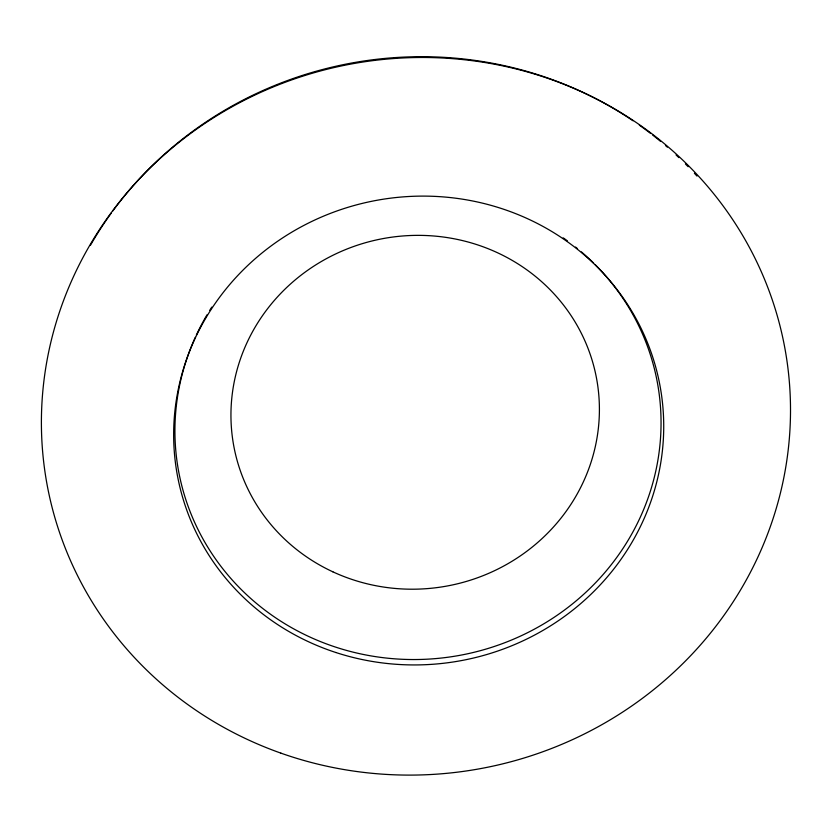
<?xml version="1.0" encoding="UTF-8"?>
<svg xmlns="http://www.w3.org/2000/svg" width="832" height="832" viewBox="0 0 832 832"><rect width="100%" height="100%" fill="white"/><g stroke="black" fill="none" stroke-linecap="round" stroke-linejoin="round"><path stroke-width="1.25" d="M90.449 245.274A372.112 355.545 -10.9 0 1 111.301 213.034M112.809 210.954A372.112 355.545 -10.9 0 1 633.006 120.765M639.33 125.133A372.112 355.545 -10.9 0 1 650.655 133.494M652.673 135.054A372.112 355.545 -10.9 0 1 660.608 141.43M665.465 145.517A372.112 355.545 -10.9 0 1 667.378 147.17M676.073 154.97A372.112 355.545 -10.9 0 1 678.902 157.633M685.402 163.956A372.112 355.545 -10.9 0 1 688.137 166.722M694.377 173.254A372.112 355.545 -10.9 0 1 696.987 176.093M595.4 264.857A243.454 232.284 -10.9 0 1 606.528 570.534A243.454 232.284 -10.9 0 1 291.418 627.588A243.454 232.284 -10.9 0 1 195.302 337.303M196.362 335.005A243.454 232.284 -10.9 0 1 207.074 314.725M209.726 310.357A243.454 232.284 -10.9 0 1 211.786 307.102M563.202 237.858A243.454 232.284 -10.9 0 1 567.393 240.833M575.536 247.052A243.454 232.284 -10.9 0 1 577.512 248.654M581.422 251.909A243.454 232.284 -10.9 0 1 593.611 263.068M280.862 753.126A375.149 358.186 -10.9 0 0 786.042 354.952A375.149 358.186 -10.9 0 0 180.95 140.806A375.149 358.186 -10.9 0 0 280.862 753.126M335.878 652.517A245.44 234 -10.9 0 0 659.818 384.748A245.44 234 -10.9 0 0 260.374 254.311A245.44 234 -10.9 0 0 335.878 652.517M332.862 571.823A184.506 176.634 -10.9 0 0 599.071 398.757A184.506 176.634 -10.9 0 0 313.612 266.271A184.506 176.634 -10.9 0 0 332.862 571.823"/></g></svg>
